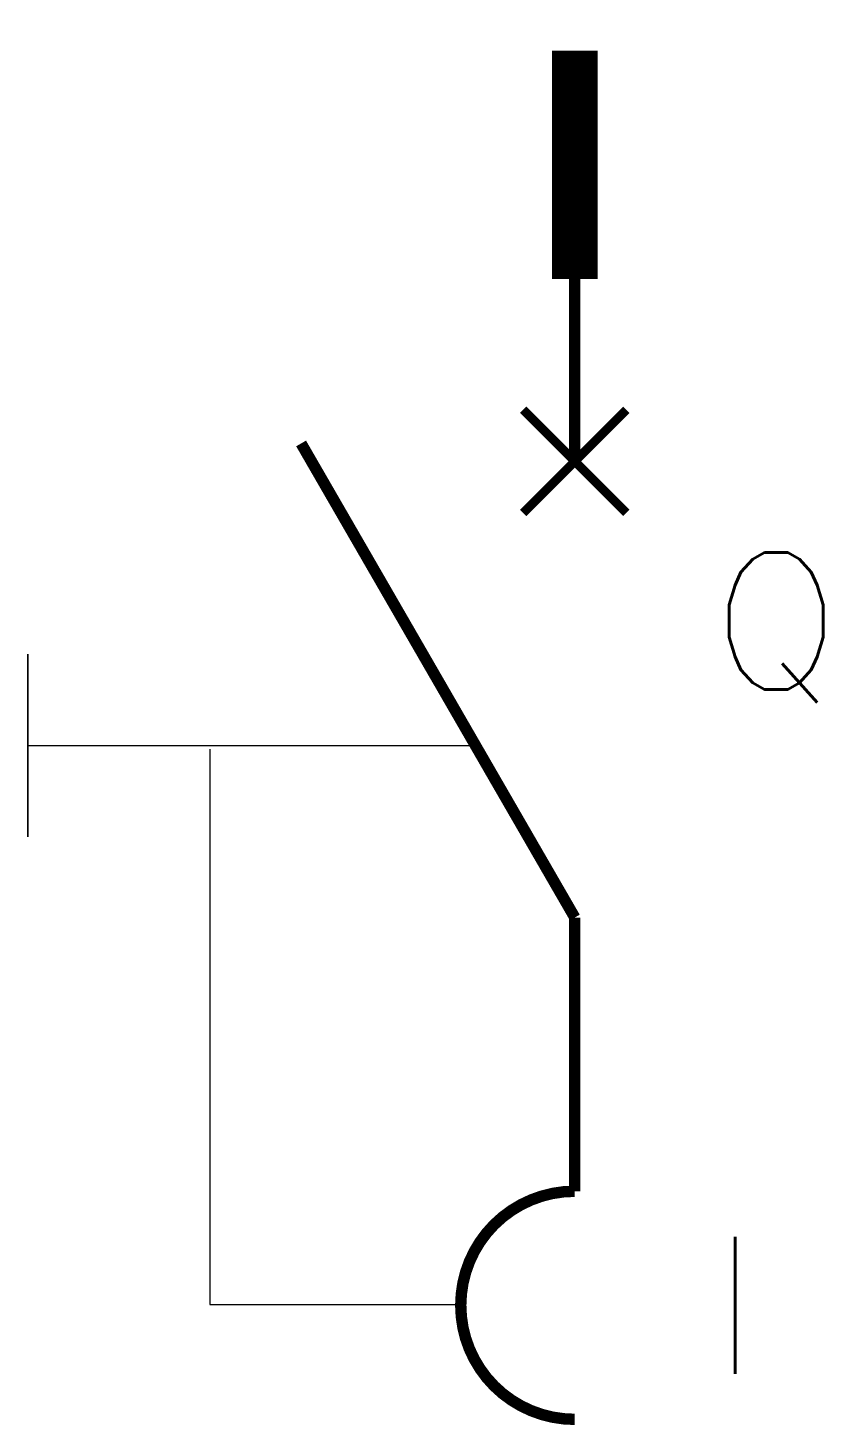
# Model space of a CAD drawing. Extents: x 140 to 157.4, y 756.9 to 787.5.
import ezdxf

# ---------------------------------------------------------------- set-up
doc = ezdxf.new("R2010")
doc.units = 0
doc.header["$LTSCALE"] = 0.25
doc.linetypes.add('HIDDEN', pattern=[0])
doc.layers.get('0').update_dxf_attribs({"linetype": 'CONTINUOUS'})
doc.styles.get("Standard").update_dxf_attribs({"font": 'simplex'})

msp = doc.modelspace()

# ---------------------------------------------------------------- linework, layer by layer
at = {"color": 0, "linetype": 'HIDDEN'}
for p, q in [((140.011, 771.77), (149.846, 771.77)), ((144, 771.689), (144, 759.52)), ((144, 759.52), (149.5, 759.52))]:
    msp.add_line(p, q, dxfattribs=at)
at = {"color": 0, "linetype": 'BYBLOCK'}
for points, const_width in [([(152, 787), (152, 782)], 1), ([(146, 778.392), (152, 768)], 0.25)]:
    msp.add_lwpolyline(points, dxfattribs=dict(at, const_width=const_width))
at = {"color": 0}
for points, const_width in [([(152, 782), (152, 782), (152, 778)], 0.25), ([(150.869, 776.869), (153.131, 779.131)], 0.2), ([(153.131, 776.869), (150.869, 779.131)], 0.2), ([(152, 768), (152, 762)], 0.25)]:
    msp.add_lwpolyline(points, dxfattribs=dict(at, const_width=const_width))
at = {"color": 0, "linetype": 'BYBLOCK'}
msp.add_lwpolyline([(140.011, 773.77), (140.011, 769.77)], close=True, dxfattribs=at)
at = {"color": 0, "const_width": 0.25}
msp.add_lwpolyline([(152, 762, 1), (152, 757, 1)], format="xyb", dxfattribs=at)

# ---------------------------------------------------------------- texts
at = {"color": 0}
for tag, p, s in [('Q', (155, 773), 'Q'), ('I', (155, 758), 'I')]:
    msp.add_attdef(tag, p, s, height=3, dxfattribs=at)

doc.saveas('drawing.dxf')
